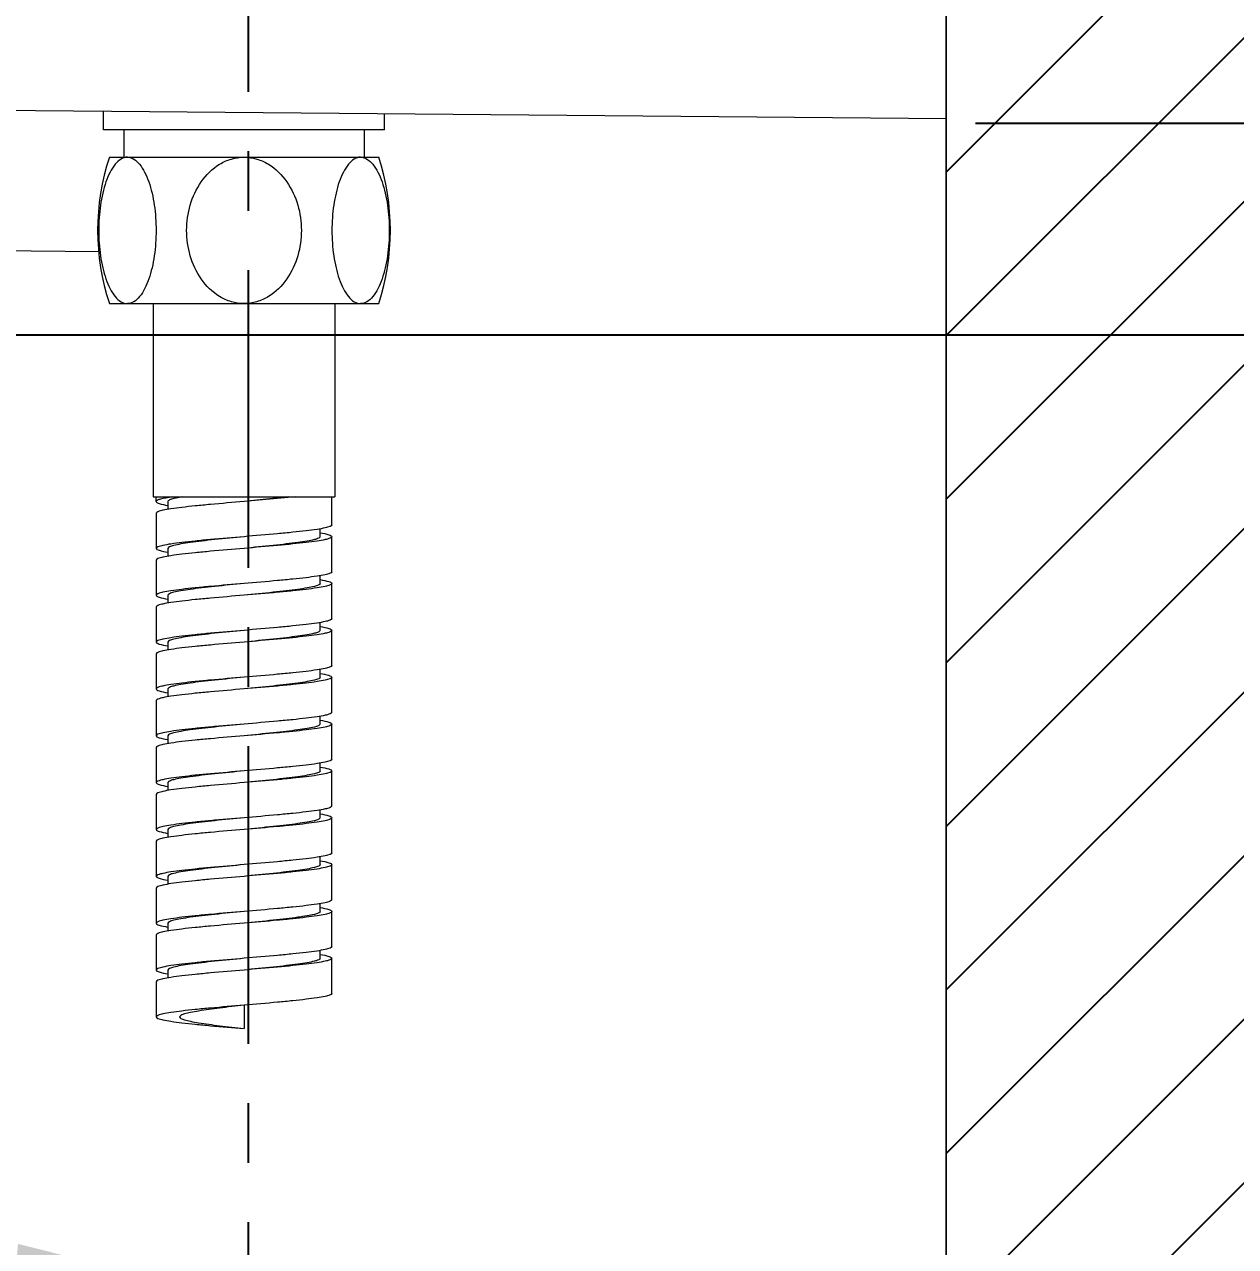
# Model space of a CAD drawing. Header units: millimetres. Extents: x 5438 to 6032, y -2661 to -1821.
# Drawn here: x 5905.64 to 5931.5, y -2401.24 to -2375.16 of the extents above; entities that cross this region are included whole.
import ezdxf

# ---------------------------------------------------------------- set-up
doc = ezdxf.new("R2010")
doc.units = ezdxf.units.MM
doc.header["$LTSCALE"] = 0.1
doc.linetypes.add('CENTERX2', pattern=[101.6, 63.5, -12.7, 12.7, -12.7])
doc.layers.get('0').update_dxf_attribs({"lineweight": 15})
doc.layers.add('CENTER', color=1, linetype='CENTERX2')
doc.layers.add('hatch', color=2, linetype='Continuous')
doc.layers.add('DIM', color=3, linetype='Continuous', lineweight=9)
doc.styles.get("Standard").update_dxf_attribs({"font": 'arial.ttf'})
doc.dimstyles.new('ISO-25', dxfattribs={"dimtxt": 2.5, "dimasz": 2.5, "dimexe": 1.25, "dimexo": 0.625, "dimtad": 1, "dimlfac": 5, "dimtxsty": 'Standard', "dimcen": 2.5, "dimadec": 0, "dimazin": 0, "dimtfac": 1, "dimtmove": 0, "dimatfit": 3, "dimfxl": 0, "dimarcsym": 0})

# ---------------------------------------------------------------- blocks, each defined once
blk = doc.blocks.new('*D118')
at = {"layer": 'Defpoints', "color": 0}
for p in [(5925.333, -2347.167), (5925.326, -2377.265), (5960.212, -2377.265)]:
    blk.add_point(p, dxfattribs=at)
at = {"layer": 'DIM', "color": 0, "lineweight": -2}
for p, q in [((5925.958, -2347.167), (5961.462, -2347.167)), ((5960.212, -2351.167), (5960.212, -2373.265)), ((5925.951, -2377.265), (5961.462, -2377.265))]:
    blk.add_line(p, q, dxfattribs=at)
at = {"layer": 'DIM', "color": 0}
for points in [[(5959.546, -2351.167), (5960.879, -2351.167), (5960.212, -2347.167)], [(5959.546, -2373.265), (5960.879, -2373.265), (5960.212, -2377.265)]]:
    blk.add_solid(points, dxfattribs=at)
at = {"layer": 'DIM', "color": 0, "insert": (5957.545, -2362.216), "char_height": 4, "attachment_point": 5, "rotation": 90}
blk.add_mtext('120', dxfattribs=at)
blk = doc.blocks.new('*D125')
at = {"layer": 'Defpoints', "color": 0}
for p in [(5910.423, -2065.446), (5905.096, -2374.632), (5888.224, -2384.178), (5890.484, -2395.102), (5910.423, -2463.433)]:
    blk.add_point(p, dxfattribs=at)
at = {"layer": 'DIM', "color": 0, "lineweight": -2}
blk.add_line((5887.68, -2384.485), (5882.523, -2387.403), dxfattribs=at)
blk.add_arc((5910.423, -2371.618), 30.807, 218.8094, 260.6906, dxfattribs=at)
at = {"layer": 'DIM', "color": 0}
for points in [[(5885.728, -2391.393), (5887.107, -2390.458), (5883.611, -2386.788)], [(5905.508, -2401.188), (5905.372, -2402.849), (5910.423, -2402.425)]]:
    blk.add_solid(points, dxfattribs=at)
at = {"layer": 'DIM', "color": 0, "insert": (5896.505, -2395.485), "char_height": 5, "attachment_point": 5, "rotation": 329.75}
blk.add_mtext('61%%D', dxfattribs=at)
blk = doc.blocks.new('*D127')
at = {"layer": 'Defpoints', "color": 0}
for p in [(5960.212, -2377.265), (5894.578, -2381.782), (5960.212, -2381.782)]:
    blk.add_point(p, dxfattribs=at)
at = {"layer": 'DIM', "color": 0, "lineweight": -2}
for p, q in [((5960.212, -2372.265), (5960.212, -2367.265)), ((5959.587, -2377.265), (5958.962, -2377.265)), ((5960.212, -2377.265), (5960.212, -2381.782)), ((5895.203, -2381.782), (5961.462, -2381.782)), ((5960.212, -2386.782), (5960.212, -2399.734))]:
    blk.add_line(p, q, dxfattribs=at)
at = {"layer": 'DIM', "color": 0}
for points in [[(5959.379, -2372.265), (5961.046, -2372.265), (5960.212, -2377.265)], [(5959.379, -2386.782), (5961.046, -2386.782), (5960.212, -2381.782)]]:
    blk.add_solid(points, dxfattribs=at)
at = {"layer": 'DIM', "color": 0, "insert": (5957.034, -2395.758), "char_height": 5, "attachment_point": 5, "rotation": 90}
blk.add_mtext('18', dxfattribs=at)

msp = doc.modelspace()

# ---------------------------------------------------------------- hatches: boundary and pattern name
at = {"layer": 'hatch'}
h = msp.add_hatch(dxfattribs=at)
h.set_pattern_fill('ANSI31', color=256, scale=0.777568)
h.set_pattern_definition([(45, (5137.1294, -2562.4971), (-1.7456907, 1.7456907), [])])
edge = h.paths.add_edge_path()
edge.add_spline(control_points=[(5925.3343, -2327.6311), (5925.3922, -2327.6451), (5925.4943, -2327.6615), (5925.6351, -2327.6615), (5925.7156, -2327.6514), (5925.7526, -2327.6448)], knot_values=[0, 0, 0, 0, 0.4237752, 0.7322165, 1, 1, 1, 1], degree=3, periodic=0)
edge.add_line((5925.3756, -2327.6369), (5925.7924, -2327.6369))
edge.add_arc((5925.5593, -2326.5693), 1.0927, 280.19055, 282.31636, ccw=False)
edge.add_spline(control_points=[(5925.7526, -2327.6448), (5925.7156, -2327.6514), (5925.6351, -2327.6615), (5925.4943, -2327.6615), (5925.3922, -2327.6451), (5925.3343, -2327.6311)], knot_values=[0, 0, 0, 0, 0.2677835, 0.5762248, 1, 1, 1, 1], degree=3, periodic=0)
edge.add_line((5925.3259, -2327.6762), (5925.3259, -2329.6212))
edge.add_line((5925.3259, -2329.6212), (5925.3756, -2329.6212))
edge.add_spline(control_points=[(5925.7526, -2329.6133), (5925.7156, -2329.6067), (5925.6351, -2329.5966), (5925.4943, -2329.5966), (5925.3922, -2329.613), (5925.3343, -2329.627)], knot_values=[0, 0, 0, 0, 0.2677887, 0.5762346, 1, 1, 1, 1], degree=3, periodic=0)
edge.add_line((5926.8908, -2329.4097), (5927.0759, -2329.4097))
edge.add_ellipse((5927.4926, -2328.629), major_axis=(0, -1), ratio=0.6666667, start_angle=218.68219, end_angle=321.31781, ccw=False)
edge.add_line((5926.5082, -2327.6369), (5925.3756, -2327.6369))
edge.add_spline(control_points=[(5925.3343, -2327.6311), (5925.3922, -2327.6451), (5925.4943, -2327.6615), (5925.6351, -2327.6615), (5925.7156, -2327.6514), (5925.7526, -2327.6448)], knot_values=[0, 0, 0, 0, 0.4237752, 0.7322165, 1, 1, 1, 1], degree=3, periodic=0)
edge.add_arc((5925.5593, -2326.5693), 1.0927, 280.19055, 282.31636)
edge.add_line((5925.7924, -2327.6369), (5933.5761, -2327.6369))
edge.add_line((5933.5761, -2327.6369), (5933.5761, -2329.6212))
edge.add_line((5933.5761, -2329.6212), (5925.3756, -2329.6212))
edge.add_spline(control_points=[(5925.7526, -2329.6133), (5925.7156, -2329.6067), (5925.6351, -2329.5966), (5925.4943, -2329.5966), (5925.3922, -2329.613), (5925.3343, -2329.627)], knot_values=[0, 0, 0, 0, 0.2677887, 0.5762346, 1, 1, 1, 1], degree=3, periodic=0)
edge.add_line((5925.3343, -2329.627), (5925.3259, -2329.6291))
edge.add_line((5925.3259, -2329.6291), (5925.3259, -2342.6294))
edge.add_line((5925.3259, -2342.6294), (5925.3343, -2342.6314))
edge.add_spline(control_points=[(5925.3343, -2342.6314), (5925.3922, -2342.6454), (5925.4943, -2342.6618), (5925.6351, -2342.6618), (5925.7156, -2342.6518), (5925.7526, -2342.6451)], knot_values=[0, 0, 0, 0, 0.4237752, 0.7322165, 1, 1, 1, 1], degree=3, periodic=0)
edge.add_line((5925.3756, -2342.6372), (5925.7924, -2342.6372))
edge.add_arc((5925.5593, -2341.5697), 1.0927, 280.19055, 282.31636, ccw=False)
edge.add_spline(control_points=[(5925.7526, -2342.6451), (5925.7156, -2342.6518), (5925.6351, -2342.6618), (5925.4943, -2342.6618), (5925.3922, -2342.6454), (5925.3343, -2342.6314)], knot_values=[0, 0, 0, 0, 0.2677835, 0.5762248, 1, 1, 1, 1], degree=3, periodic=0)
edge.add_line((5925.3259, -2342.6765), (5925.3259, -2344.6216))
edge.add_line((5925.3259, -2344.6216), (5925.3756, -2344.6216))
edge.add_spline(control_points=[(5925.7526, -2344.6136), (5925.7156, -2344.607), (5925.6351, -2344.5969), (5925.4943, -2344.5969), (5925.3922, -2344.6133), (5925.3343, -2344.6273)], knot_values=[0, 0, 0, 0, 0.2677887, 0.5762346, 1, 1, 1, 1], degree=3, periodic=0)
edge.add_line((5926.8908, -2344.41), (5927.0759, -2344.41))
edge.add_ellipse((5927.4926, -2343.6294), major_axis=(0, -1), ratio=0.6666667, start_angle=218.68219, end_angle=321.31781, ccw=False)
edge.add_line((5926.5082, -2342.6372), (5925.3756, -2342.6372))
edge.add_spline(control_points=[(5925.3343, -2342.6314), (5925.3922, -2342.6454), (5925.4943, -2342.6618), (5925.6351, -2342.6618), (5925.7156, -2342.6518), (5925.7526, -2342.6451)], knot_values=[0, 0, 0, 0, 0.4237752, 0.7322165, 1, 1, 1, 1], degree=3, periodic=0)
edge.add_arc((5925.5593, -2341.5697), 1.0927, 280.19055, 282.31636)
edge.add_line((5925.7924, -2342.6372), (5933.5761, -2342.6372))
edge.add_line((5933.5761, -2342.6372), (5933.5761, -2344.6216))
edge.add_line((5933.5761, -2344.6216), (5925.3756, -2344.6216))
edge.add_spline(control_points=[(5925.7526, -2344.6136), (5925.7156, -2344.607), (5925.6351, -2344.5969), (5925.4943, -2344.5969), (5925.3922, -2344.6133), (5925.3343, -2344.6273)], knot_values=[0, 0, 0, 0, 0.2677887, 0.5762346, 1, 1, 1, 1], degree=3, periodic=0)
edge.add_line((5925.3343, -2344.6273), (5925.3259, -2344.6294))
edge.add_line((5925.3259, -2344.6294), (5925.3259, -2580.4433))
edge.add_line((5925.3259, -2580.4433), (5937.8733, -2580.4433))
edge.add_line((5937.8733, -2580.4433), (5937.8733, -2004.0771))
edge.add_line((5937.8733, -2004.0771), (5925.3259, -2004.0771))
edge.add_line((5925.3259, -2004.0771), (5925.3259, -2327.629))
edge.add_line((5925.3259, -2327.629), (5925.3343, -2327.6311))

# ---------------------------------------------------------------- linework, layer by layer
msp.add_line((5925.3259, -2580.4433), (5925.3259, -2003.4667))
at = {"color": 7, "linetype": 'Continuous'}
for p, q in [((5925.3328, -2459.113), (5925.3328, -2347.1671)), ((5893.5828, -2376.89), (5925.3328, -2377.1671)), ((5907.3328, -2377.4061), (5907.3328, -2377.01)), ((5913.3328, -2377.4061), (5913.3328, -2377.0624)), ((5913.3328, -2377.4061), (5907.3328, -2377.4061)), ((5907.7703, -2377.4061), (5907.7703, -2377.9922)), ((5912.8953, -2377.4061), (5912.8953, -2377.9922)), ((5907.4578, -2377.9922), (5913.2078, -2377.9922)), ((5907.2318, -2380.0093), (5898.3182, -2379.9315)), ((5907.4578, -2381.1172), (5913.2078, -2381.1172)), ((5908.3953, -2381.1172), (5908.3953, -2385.2422)), ((5912.2703, -2381.1172), (5912.2703, -2385.2422)), ((5908.3953, -2385.2422), (5912.2703, -2385.2422)), ((5908.4578, -2385.3422), (5908.4578, -2385.2422)), ((5911.2879, -2385.2422), (5910.3328, -2385.3422)), ((5911.435, -2385.2422), (5910.3328, -2385.3422)), ((5912.2078, -2385.8422), (5912.2078, -2385.2422)), ((5908.7078, -2385.3422), (5908.7078, -2385.5102)), ((5908.4578, -2385.5922), (5908.4578, -2386.3422)), ((5911.9578, -2386.0922), (5911.9578, -2385.9251)), ((5908.7078, -2386.3422), (5908.7078, -2386.5093)), ((5912.2078, -2386.8422), (5912.2078, -2386.0922)), ((5908.4578, -2386.5922), (5908.4578, -2387.3422)), ((5911.9578, -2387.0922), (5911.9578, -2386.9242)), ((5912.2078, -2387.8422), (5912.2078, -2387.0922)), ((5908.7078, -2387.3422), (5908.7078, -2387.5102)), ((5908.4578, -2387.5922), (5908.4578, -2388.3422)), ((5911.9578, -2388.0922), (5911.9578, -2387.9247)), ((5912.2078, -2388.8422), (5912.2078, -2388.0922)), ((5908.7078, -2388.3422), (5908.7078, -2388.5099)), ((5908.4578, -2388.5922), (5908.4578, -2389.3422)), ((5911.9578, -2389.0922), (5911.9578, -2388.9245)), ((5912.2078, -2389.8422), (5912.2078, -2389.0922)), ((5908.7078, -2389.3422), (5908.7078, -2389.5097)), ((5908.4578, -2389.5922), (5908.4578, -2390.3422)), ((5911.9578, -2390.0922), (5911.9578, -2389.9242)), ((5912.2078, -2390.8422), (5912.2078, -2390.0922)), ((5908.7078, -2390.3422), (5908.7078, -2390.5102)), ((5908.4578, -2390.5922), (5908.4578, -2391.3422)), ((5911.9578, -2391.0922), (5911.9578, -2390.9251)), ((5912.2078, -2391.8422), (5912.2078, -2391.0922)), ((5908.7078, -2391.3422), (5908.7078, -2391.5093)), ((5908.4578, -2391.5922), (5908.4578, -2392.3422)), ((5911.9578, -2392.0922), (5911.9578, -2391.9242)), ((5908.7078, -2392.3422), (5908.7078, -2392.5102)), ((5912.2078, -2392.8422), (5912.2078, -2392.0922)), ((5908.4578, -2392.5922), (5908.4578, -2393.3422)), ((5911.9578, -2393.0922), (5911.9578, -2392.9247)), ((5912.2078, -2393.8422), (5912.2078, -2393.0922)), ((5908.7078, -2393.3422), (5908.7078, -2393.5099)), ((5908.4578, -2393.5922), (5908.4578, -2394.3422)), ((5911.9578, -2394.0922), (5911.9578, -2393.9245)), ((5912.2078, -2394.8422), (5912.2078, -2394.0922)), ((5908.7078, -2394.3422), (5908.7078, -2394.5097)), ((5908.4578, -2394.5922), (5908.4578, -2395.3422)), ((5911.9578, -2395.0922), (5911.9578, -2394.9242)), ((5912.2078, -2395.8422), (5912.2078, -2395.0922)), ((5908.7078, -2395.3422), (5908.7078, -2395.5102)), ((5908.4578, -2395.5922), (5908.4578, -2396.3422)), ((5910.3328, -2396.0922), (5910.3328, -2396.5922))]:
    msp.add_line(p, q, dxfattribs=at)
for centre, start, end in [((5912.2156, -2379.5547), 161.81945, 198.18055), ((5908.45, -2379.5547), 341.81945, 18.18055)]:
    msp.add_arc(centre, 5.0078, start, end, dxfattribs=at)
for points, knots in [([(5907.843, -2377.9922), (5907.796, -2377.9922), (5907.6929, -2378.0262), (5907.5696, -2378.1466), (5907.4651, -2378.316), (5907.3794, -2378.5244), (5907.3127, -2378.7606), (5907.2486, -2379.1053), (5907.2184, -2379.5547), (5907.2486, -2380.0041), (5907.3127, -2380.3489), (5907.3794, -2380.585), (5907.4651, -2380.7934), (5907.5696, -2380.9628), (5907.6929, -2381.0832), (5907.796, -2381.1172), (5907.843, -2381.1172)], [0, 0, 0, 0, 0.0394606, 0.0862993, 0.1422189, 0.2057745, 0.2749658, 0.3480245, 0.4999999, 0.6519754, 0.7250342, 0.7942255, 0.8577811, 0.9137007, 0.9605394, 1, 1, 1, 1]), ([(5907.843, -2377.9922), (5907.8899, -2377.9922), (5907.993, -2378.0262), (5908.1163, -2378.1466), (5908.2208, -2378.316), (5908.3065, -2378.5244), (5908.3732, -2378.7605), (5908.4373, -2379.1052), (5908.4675, -2379.5546), (5908.4373, -2380.004), (5908.3733, -2380.3488), (5908.3066, -2380.585), (5908.2209, -2380.7934), (5908.1163, -2380.9628), (5907.9931, -2381.0832), (5907.8899, -2381.1172), (5907.843, -2381.1172)], [0, 0, 0, 0, 0.039463, 0.0863005, 0.1422132, 0.2057589, 0.2749395, 0.3479918, 0.4999686, 0.6519502, 0.7250123, 0.7942086, 0.8577699, 0.913694, 0.9605368, 1, 1, 1, 1]), ([(5910.3328, -2381.1172), (5910.2416, -2381.1172), (5910.0582, -2381.0901), (5909.723, -2380.9388), (5909.3904, -2380.6071), (5909.1591, -2380.1033), (5909.0825, -2379.5547), (5909.1591, -2379.0062), (5909.3904, -2378.5023), (5909.723, -2378.1706), (5910.0582, -2378.0193), (5910.2416, -2377.9922), (5910.3328, -2377.9922)], [0, 0, 0, 0, 0.0625909, 0.1252092, 0.2498688, 0.3748756, 0.500001, 0.625125, 0.7501321, 0.8747924, 0.9374083, 1, 1, 1, 1]), ([(5910.3328, -2377.9922), (5910.424, -2377.9922), (5910.6074, -2378.0193), (5910.9426, -2378.1706), (5911.2752, -2378.5023), (5911.5064, -2379.0062), (5911.5831, -2379.5547), (5911.5064, -2380.1033), (5911.2752, -2380.6071), (5910.9426, -2380.9388), (5910.6074, -2381.0901), (5910.424, -2381.1172), (5910.3328, -2381.1172)], [0, 0, 0, 0, 0.0625911, 0.1252104, 0.2498728, 0.3748789, 0.5000025, 0.6251256, 0.7501327, 0.8747927, 0.9374086, 1, 1, 1, 1]), ([(5912.8227, -2377.9922), (5912.7758, -2377.9922), (5912.6727, -2378.0261), (5912.5494, -2378.1465), (5912.4448, -2378.3159), (5912.3591, -2378.5242), (5912.2924, -2378.7604), (5912.2283, -2379.1051), (5912.198, -2379.5546), (5912.2282, -2380.004), (5912.2923, -2380.3488), (5912.359, -2380.585), (5912.4447, -2380.7934), (5912.5493, -2380.9628), (5912.6725, -2381.0832), (5912.7756, -2381.1172), (5912.8226, -2381.1172)], [0, 0, 0, 0, 0.0394588, 0.0862898, 0.1422032, 0.2057548, 0.2749442, 0.3480027, 0.4999805, 0.6519606, 0.7250223, 0.7942167, 0.8577753, 0.9136976, 0.9605383, 1, 1, 1, 1]), ([(5912.8227, -2377.9922), (5912.8697, -2377.9923), (5912.9728, -2378.0263), (5913.096, -2378.1468), (5913.2006, -2378.3162), (5913.2863, -2378.5246), (5913.3529, -2378.7608), (5913.417, -2379.1055), (5913.4472, -2379.5549), (5913.4169, -2380.0042), (5913.3529, -2380.3489), (5913.2862, -2380.5851), (5913.2005, -2380.7934), (5913.0959, -2380.9628), (5912.9727, -2381.0832), (5912.8696, -2381.1172), (5912.8226, -2381.1172)], [0, 0, 0, 0, 0.0394659, 0.0863116, 0.1422383, 0.2057985, 0.2749912, 0.3480484, 0.5000201, 0.6519887, 0.7250432, 0.7942319, 0.8577863, 0.913704, 0.9605407, 1, 1, 1, 1]), ([(5908.8158, -2385.2422), (5908.7645, -2385.2496), (5908.676, -2385.2631), (5908.561, -2385.2884), (5908.495, -2385.307), (5908.4578, -2385.3309), (5908.4578, -2385.3422)], [0, 0, 0, 0, 0.4118069, 0.7167605, 0.9100288, 1, 1, 1, 1]), ([(5909.018, -2385.2422), (5908.9735, -2385.2497), (5908.8964, -2385.2632), (5908.7974, -2385.2884), (5908.7382, -2385.3075), (5908.7078, -2385.3315), (5908.7078, -2385.3422)], [0, 0, 0, 0, 0.4072247, 0.7098345, 0.9037967, 1, 1, 1, 1]), ([(5908.4578, -2385.3422), (5908.4578, -2385.3509), (5908.4812, -2385.3707), (5908.5615, -2385.3979), (5908.6422, -2385.4141), (5908.7041, -2385.4247)], [0, 0, 0, 0, 0.0977011, 0.2907448, 1, 1, 1, 1]), ([(5910.3328, -2385.3422), (5910.0936, -2385.3625), (5909.746, -2385.3919), (5909.3045, -2385.4339), (5909.0229, -2385.4645), (5908.795, -2385.4936), (5908.617, -2385.5247), (5908.5203, -2385.5482), (5908.4578, -2385.5763), (5908.4578, -2385.5922)], [0, 0, 0, 0, 0.3786883, 0.549915, 0.7002045, 0.8239003, 0.9164697, 0.974925, 1, 1, 1, 1]), ([(5912.2078, -2385.8422), (5912.2078, -2385.8581), (5912.1453, -2385.8862), (5912.0485, -2385.9097), (5911.8706, -2385.9408), (5911.6427, -2385.9699), (5911.3611, -2386.0005), (5910.9196, -2386.0425), (5910.572, -2386.0719), (5910.3328, -2386.0922)], [0, 0, 0, 0, 0.0250758, 0.083532, 0.176102, 0.299798, 0.4500871, 0.621313, 1, 1, 1, 1]), ([(5911.9626, -2386.0099), (5912.0242, -2386.0205), (5912.1046, -2386.0367), (5912.1845, -2386.0638), (5912.2078, -2386.0836), (5912.2078, -2386.0922)], [0, 0, 0, 0, 0.7091593, 0.902197, 1, 1, 1, 1]), ([(5910.3328, -2386.0922), (5910.0936, -2386.1125), (5909.746, -2386.1419), (5909.3045, -2386.1839), (5909.0229, -2386.2145), (5908.795, -2386.2436), (5908.617, -2386.2747), (5908.5203, -2386.2982), (5908.4578, -2386.3263), (5908.4578, -2386.3422)], [0, 0, 0, 0, 0.3786883, 0.549915, 0.7002045, 0.8239003, 0.9164697, 0.974925, 1, 1, 1, 1]), ([(5908.4578, -2386.3422), (5908.4578, -2386.3508), (5908.481, -2386.3706), (5908.561, -2386.3978), (5908.6414, -2386.414), (5908.7029, -2386.4245)], [0, 0, 0, 0, 0.097803, 0.2908407, 1, 1, 1, 1]), ([(5910.3328, -2386.3422), (5910.0936, -2386.3625), (5909.746, -2386.3919), (5909.3045, -2386.4339), (5909.0229, -2386.4645), (5908.795, -2386.4936), (5908.617, -2386.5247), (5908.5203, -2386.5482), (5908.4578, -2386.5763), (5908.4578, -2386.5922)], [0, 0, 0, 0, 0.378687, 0.5499129, 0.700202, 0.823898, 0.916468, 0.9749242, 1, 1, 1, 1]), ([(5910.3328, -2386.0922), (5910.1254, -2386.1125), (5909.8242, -2386.142), (5909.4415, -2386.1839), (5909.1976, -2386.2146), (5908.9994, -2386.2435), (5908.8463, -2386.275), (5908.7594, -2386.2981), (5908.7078, -2386.3275), (5908.7078, -2386.3422)], [0, 0, 0, 0, 0.3775145, 0.5482578, 0.6981912, 0.8217101, 0.914358, 0.9733167, 1, 1, 1, 1]), ([(5911.9578, -2386.0922), (5911.9578, -2386.1069), (5911.9061, -2386.1363), (5911.8193, -2386.1594), (5911.6661, -2386.1909), (5911.468, -2386.2199), (5911.2241, -2386.2505), (5910.8414, -2386.2925), (5910.5401, -2386.3219), (5910.3328, -2386.3422)], [0, 0, 0, 0, 0.0266833, 0.0856421, 0.1782899, 0.3018086, 0.4517418, 0.6224851, 1, 1, 1, 1]), ([(5912.2078, -2386.0922), (5912.2078, -2386.1081), (5912.1453, -2386.1362), (5912.0485, -2386.1597), (5911.8706, -2386.1908), (5911.6427, -2386.2199), (5911.3611, -2386.2505), (5910.9196, -2386.2925), (5910.572, -2386.3219), (5910.3328, -2386.3422)], [0, 0, 0, 0, 0.025075, 0.0835303, 0.1760997, 0.2997955, 0.450085, 0.6213117, 1, 1, 1, 1]), ([(5912.2078, -2386.8422), (5912.2078, -2386.8581), (5912.1453, -2386.8862), (5912.0485, -2386.9097), (5911.8706, -2386.9408), (5911.6427, -2386.9699), (5911.3611, -2387.0005), (5910.9196, -2387.0425), (5910.572, -2387.0719), (5910.3328, -2387.0922)], [0, 0, 0, 0, 0.025075, 0.0835303, 0.1760997, 0.2997955, 0.450085, 0.6213117, 1, 1, 1, 1]), ([(5910.3328, -2387.0922), (5910.0936, -2387.1125), (5909.746, -2387.1419), (5909.3045, -2387.1839), (5909.0229, -2387.2145), (5908.795, -2387.2436), (5908.617, -2387.2747), (5908.5203, -2387.2982), (5908.4578, -2387.3263), (5908.4578, -2387.3422)], [0, 0, 0, 0, 0.378687, 0.5499129, 0.700202, 0.823898, 0.916468, 0.9749242, 1, 1, 1, 1]), ([(5910.3328, -2387.0922), (5910.1254, -2387.1125), (5909.8242, -2387.142), (5909.4415, -2387.1839), (5909.1976, -2387.2146), (5908.9994, -2387.2435), (5908.8463, -2387.275), (5908.7594, -2387.2981), (5908.7078, -2387.3275), (5908.7078, -2387.3422)], [0, 0, 0, 0, 0.3775148, 0.5482582, 0.6981915, 0.8217103, 0.9143581, 0.9733168, 1, 1, 1, 1]), ([(5911.9578, -2387.0922), (5911.9578, -2387.1069), (5911.9061, -2387.1363), (5911.8193, -2387.1594), (5911.6661, -2387.1909), (5911.468, -2387.2199), (5911.2241, -2387.2505), (5910.8414, -2387.2925), (5910.5401, -2387.3219), (5910.3328, -2387.3422)], [0, 0, 0, 0, 0.0266833, 0.085642, 0.1782898, 0.3018085, 0.4517417, 0.622485, 1, 1, 1, 1]), ([(5912.2078, -2387.0922), (5912.2078, -2387.1081), (5912.1453, -2387.1362), (5912.0485, -2387.1597), (5911.8706, -2387.1908), (5911.6427, -2387.2199), (5911.3611, -2387.2505), (5910.9196, -2387.2925), (5910.572, -2387.3219), (5910.3328, -2387.3422)], [0, 0, 0, 0, 0.0250755, 0.0835316, 0.1761018, 0.2997982, 0.4500875, 0.6213135, 1, 1, 1, 1]), ([(5911.9615, -2387.0097), (5912.0233, -2387.0203), (5912.1041, -2387.0365), (5912.1844, -2387.0637), (5912.2078, -2387.0836), (5912.2078, -2387.0922)], [0, 0, 0, 0, 0.7092534, 0.9022874, 1, 1, 1, 1]), ([(5908.4578, -2387.3422), (5908.4578, -2387.3508), (5908.4809, -2387.3705), (5908.5603, -2387.3976), (5908.6402, -2387.4137), (5908.7014, -2387.4243)], [0, 0, 0, 0, 0.0979688, 0.2909938, 1, 1, 1, 1]), ([(5910.3328, -2387.3422), (5910.0936, -2387.3625), (5909.746, -2387.3919), (5909.3045, -2387.4339), (5909.0229, -2387.4645), (5908.795, -2387.4936), (5908.617, -2387.5247), (5908.5203, -2387.5482), (5908.4578, -2387.5763), (5908.4578, -2387.5922)], [0, 0, 0, 0, 0.3786873, 0.5499138, 0.7002036, 0.8239, 0.9164698, 0.9749251, 1, 1, 1, 1]), ([(5912.2078, -2387.8422), (5912.2078, -2387.8581), (5912.1453, -2387.8862), (5912.0485, -2387.9097), (5911.8706, -2387.9408), (5911.6427, -2387.9699), (5911.3611, -2388.0005), (5910.9196, -2388.0425), (5910.572, -2388.0719), (5910.3328, -2388.0922)], [0, 0, 0, 0, 0.0250755, 0.0835316, 0.1761018, 0.2997982, 0.4500875, 0.6213135, 1, 1, 1, 1]), ([(5910.3328, -2388.0922), (5910.0936, -2388.1125), (5909.746, -2388.1419), (5909.3045, -2388.1839), (5909.0229, -2388.2145), (5908.795, -2388.2436), (5908.617, -2388.2747), (5908.5203, -2388.2982), (5908.4578, -2388.3263), (5908.4578, -2388.3422)], [0, 0, 0, 0, 0.3786873, 0.5499138, 0.7002036, 0.8239, 0.9164698, 0.9749251, 1, 1, 1, 1]), ([(5910.3328, -2388.0922), (5910.1254, -2388.1125), (5909.8242, -2388.142), (5909.4415, -2388.1839), (5909.1976, -2388.2146), (5908.9994, -2388.2435), (5908.8463, -2388.275), (5908.7594, -2388.2981), (5908.7078, -2388.3275), (5908.7078, -2388.3422)], [0, 0, 0, 0, 0.3775138, 0.5482587, 0.6981914, 0.8217104, 0.9143581, 0.9733168, 1, 1, 1, 1]), ([(5911.9578, -2388.0922), (5911.9578, -2388.1069), (5911.9061, -2388.1363), (5911.8193, -2388.1594), (5911.6661, -2388.1909), (5911.468, -2388.2199), (5911.2241, -2388.2505), (5910.8414, -2388.2925), (5910.5401, -2388.3219), (5910.3328, -2388.3422)], [0, 0, 0, 0, 0.0266832, 0.0856419, 0.1782896, 0.3018086, 0.4517413, 0.6224862, 1, 1, 1, 1]), ([(5912.2078, -2388.0922), (5912.2078, -2388.1081), (5912.1453, -2388.1362), (5912.0485, -2388.1597), (5911.8706, -2388.1908), (5911.6427, -2388.2199), (5911.3611, -2388.2505), (5910.9196, -2388.2925), (5910.572, -2388.3219), (5910.3328, -2388.3422)], [0, 0, 0, 0, 0.0250755, 0.0835312, 0.1761008, 0.2997968, 0.4500851, 0.621314, 1, 1, 1, 1]), ([(5911.9644, -2388.0102), (5912.0255, -2388.0208), (5912.1053, -2388.0369), (5912.1847, -2388.0639), (5912.2078, -2388.0836), (5912.2078, -2388.0922)], [0, 0, 0, 0, 0.7089946, 0.9020185, 1, 1, 1, 1]), ([(5910.3328, -2388.3422), (5910.0936, -2388.3625), (5909.746, -2388.3919), (5909.3045, -2388.4339), (5909.0229, -2388.4645), (5908.795, -2388.4936), (5908.617, -2388.5247), (5908.5203, -2388.5482), (5908.4578, -2388.5763), (5908.4578, -2388.5922)], [0, 0, 0, 0, 0.378686, 0.5499149, 0.7002032, 0.8238992, 0.9164688, 0.9749245, 1, 1, 1, 1]), ([(5908.4578, -2388.3422), (5908.4578, -2388.3509), (5908.4815, -2388.3709), (5908.5625, -2388.3981), (5908.644, -2388.4145), (5908.7064, -2388.4251)], [0, 0, 0, 0, 0.0974798, 0.2905194, 1, 1, 1, 1]), ([(5912.2078, -2388.8422), (5912.2078, -2388.8581), (5912.1453, -2388.8862), (5912.0485, -2388.9097), (5911.8706, -2388.9408), (5911.6427, -2388.9699), (5911.3611, -2389.0005), (5910.9196, -2389.0425), (5910.572, -2389.0719), (5910.3328, -2389.0922)], [0, 0, 0, 0, 0.0250755, 0.0835312, 0.1761008, 0.2997968, 0.4500851, 0.621314, 1, 1, 1, 1]), ([(5910.3328, -2389.0922), (5910.0936, -2389.1125), (5909.746, -2389.1419), (5909.3045, -2389.1839), (5909.0229, -2389.2145), (5908.795, -2389.2436), (5908.617, -2389.2747), (5908.5203, -2389.2982), (5908.4578, -2389.3263), (5908.4578, -2389.3422)], [0, 0, 0, 0, 0.378686, 0.5499149, 0.7002032, 0.8238992, 0.9164688, 0.9749245, 1, 1, 1, 1]), ([(5910.3328, -2389.0922), (5910.1254, -2389.1125), (5909.8242, -2389.142), (5909.4415, -2389.1839), (5909.1976, -2389.2146), (5908.9994, -2389.2435), (5908.8463, -2389.275), (5908.7594, -2389.2981), (5908.7078, -2389.3275), (5908.7078, -2389.3422)], [0, 0, 0, 0, 0.377515, 0.5482583, 0.6981915, 0.8217102, 0.914358, 0.9733167, 1, 1, 1, 1]), ([(5911.9578, -2389.0922), (5911.9578, -2389.1069), (5911.9061, -2389.1363), (5911.8193, -2389.1594), (5911.6661, -2389.1909), (5911.468, -2389.2199), (5911.2241, -2389.2505), (5910.8414, -2389.2925), (5910.5401, -2389.3219), (5910.3328, -2389.3422)], [0, 0, 0, 0, 0.0266832, 0.0856419, 0.1782897, 0.3018085, 0.4517418, 0.6224852, 1, 1, 1, 1]), ([(5912.2078, -2389.0922), (5912.2078, -2389.1081), (5912.1453, -2389.1362), (5912.0485, -2389.1597), (5911.8706, -2389.1908), (5911.6427, -2389.2199), (5911.3611, -2389.2505), (5910.9196, -2389.2925), (5910.572, -2389.3219), (5910.3328, -2389.3422)], [0, 0, 0, 0, 0.0250749, 0.0835302, 0.1761, 0.2997964, 0.4500862, 0.6213127, 1, 1, 1, 1]), ([(5911.9591, -2389.0093), (5912.0215, -2389.02), (5912.1031, -2389.0363), (5912.1841, -2389.0636), (5912.2078, -2389.0835), (5912.2078, -2389.0922)], [0, 0, 0, 0, 0.7094806, 0.9025202, 1, 1, 1, 1]), ([(5910.3328, -2389.3422), (5910.0936, -2389.3625), (5909.746, -2389.3919), (5909.3045, -2389.4339), (5909.0229, -2389.4645), (5908.795, -2389.4936), (5908.617, -2389.5247), (5908.5203, -2389.5482), (5908.4578, -2389.5763), (5908.4578, -2389.5922)], [0, 0, 0, 0, 0.3786865, 0.5499125, 0.7002018, 0.8238982, 0.9164684, 0.9749245, 1, 1, 1, 1]), ([(5908.4578, -2389.3422), (5908.4578, -2389.3508), (5908.4808, -2389.3705), (5908.5602, -2389.3976), (5908.64, -2389.4137), (5908.7012, -2389.4242)], [0, 0, 0, 0, 0.0979815, 0.2910054, 1, 1, 1, 1]), ([(5912.2078, -2389.8422), (5912.2078, -2389.8581), (5912.1453, -2389.8862), (5912.0485, -2389.9097), (5911.8706, -2389.9408), (5911.6427, -2389.9699), (5911.3611, -2390.0005), (5910.9196, -2390.0425), (5910.572, -2390.0719), (5910.3328, -2390.0922)], [0, 0, 0, 0, 0.0250749, 0.0835302, 0.1761, 0.2997964, 0.4500862, 0.6213127, 1, 1, 1, 1]), ([(5910.3328, -2390.0922), (5910.0936, -2390.1125), (5909.746, -2390.1419), (5909.3045, -2390.1839), (5909.0229, -2390.2145), (5908.795, -2390.2436), (5908.617, -2390.2747), (5908.5203, -2390.2982), (5908.4578, -2390.3263), (5908.4578, -2390.3422)], [0, 0, 0, 0, 0.3786865, 0.5499125, 0.7002018, 0.8238982, 0.9164684, 0.9749245, 1, 1, 1, 1]), ([(5910.3328, -2390.0922), (5910.1254, -2390.1125), (5909.8242, -2390.142), (5909.4415, -2390.1839), (5909.1976, -2390.2146), (5908.9994, -2390.2435), (5908.8463, -2390.275), (5908.7594, -2390.2981), (5908.7078, -2390.3275), (5908.7078, -2390.3422)], [0, 0, 0, 0, 0.3775149, 0.5482582, 0.6981914, 0.8217101, 0.9143579, 0.9733167, 1, 1, 1, 1]), ([(5911.9578, -2390.0922), (5911.9578, -2390.1069), (5911.9061, -2390.1363), (5911.8193, -2390.1594), (5911.6661, -2390.1909), (5911.468, -2390.2199), (5911.2241, -2390.2505), (5910.8414, -2390.2925), (5910.5401, -2390.3219), (5910.3328, -2390.3422)], [0, 0, 0, 0, 0.0266833, 0.085642, 0.1782899, 0.3018088, 0.4517422, 0.6224855, 1, 1, 1, 1]), ([(5912.2078, -2390.0922), (5912.2078, -2390.1081), (5912.1453, -2390.1362), (5912.0485, -2390.1597), (5911.8706, -2390.1908), (5911.6427, -2390.2199), (5911.3611, -2390.2505), (5910.9196, -2390.2925), (5910.572, -2390.3219), (5910.3328, -2390.3422)], [0, 0, 0, 0, 0.0250758, 0.083532, 0.176102, 0.299798, 0.4500871, 0.621313, 1, 1, 1, 1]), ([(5911.9642, -2390.0102), (5912.0254, -2390.0207), (5912.1052, -2390.0368), (5912.1847, -2390.0639), (5912.2078, -2390.0836), (5912.2078, -2390.0922)], [0, 0, 0, 0, 0.7090062, 0.9020312, 1, 1, 1, 1]), ([(5910.3328, -2390.3422), (5910.0936, -2390.3625), (5909.746, -2390.3919), (5909.3045, -2390.4339), (5909.0229, -2390.4645), (5908.795, -2390.4936), (5908.617, -2390.5247), (5908.5203, -2390.5482), (5908.4578, -2390.5763), (5908.4578, -2390.5922)], [0, 0, 0, 0, 0.3786883, 0.549915, 0.7002045, 0.8239003, 0.9164697, 0.974925, 1, 1, 1, 1]), ([(5908.4578, -2390.3422), (5908.4578, -2390.3509), (5908.4812, -2390.3707), (5908.5615, -2390.3979), (5908.6422, -2390.4141), (5908.7041, -2390.4247)], [0, 0, 0, 0, 0.0977126, 0.2907466, 1, 1, 1, 1]), ([(5912.2078, -2390.8422), (5912.2078, -2390.8581), (5912.1453, -2390.8862), (5912.0485, -2390.9097), (5911.8706, -2390.9408), (5911.6427, -2390.9699), (5911.3611, -2391.0005), (5910.9196, -2391.0425), (5910.572, -2391.0719), (5910.3328, -2391.0922)], [0, 0, 0, 0, 0.0250758, 0.083532, 0.176102, 0.299798, 0.4500871, 0.621313, 1, 1, 1, 1]), ([(5911.9626, -2391.0099), (5912.0242, -2391.0205), (5912.1046, -2391.0367), (5912.1845, -2391.0638), (5912.2078, -2391.0836), (5912.2078, -2391.0922)], [0, 0, 0, 0, 0.7091593, 0.902197, 1, 1, 1, 1]), ([(5910.3328, -2391.0922), (5910.0936, -2391.1125), (5909.746, -2391.1419), (5909.3045, -2391.1839), (5909.0229, -2391.2145), (5908.795, -2391.2436), (5908.617, -2391.2747), (5908.5203, -2391.2982), (5908.4578, -2391.3263), (5908.4578, -2391.3422)], [0, 0, 0, 0, 0.3786883, 0.549915, 0.7002045, 0.8239003, 0.9164697, 0.974925, 1, 1, 1, 1]), ([(5910.3328, -2391.0922), (5910.1254, -2391.1125), (5909.8242, -2391.142), (5909.4415, -2391.1839), (5909.1976, -2391.2146), (5908.9994, -2391.2435), (5908.8463, -2391.275), (5908.7594, -2391.2981), (5908.7078, -2391.3275), (5908.7078, -2391.3422)], [0, 0, 0, 0, 0.3775147, 0.548258, 0.6981912, 0.8217099, 0.9143577, 0.9733166, 1, 1, 1, 1]), ([(5911.9578, -2391.0922), (5911.9578, -2391.1069), (5911.9061, -2391.1363), (5911.8193, -2391.1594), (5911.6661, -2391.1909), (5911.468, -2391.2199), (5911.2241, -2391.2505), (5910.8414, -2391.2925), (5910.5401, -2391.3219), (5910.3328, -2391.3422)], [0, 0, 0, 0, 0.0266833, 0.0856422, 0.1782903, 0.3018092, 0.4517426, 0.6224859, 1, 1, 1, 1]), ([(5912.2078, -2391.0922), (5912.2078, -2391.1081), (5912.1453, -2391.1362), (5912.0485, -2391.1597), (5911.8706, -2391.1908), (5911.6427, -2391.2199), (5911.3611, -2391.2505), (5910.9196, -2391.2925), (5910.572, -2391.3219), (5910.3328, -2391.3422)], [0, 0, 0, 0, 0.025075, 0.0835303, 0.1760997, 0.2997955, 0.450085, 0.6213117, 1, 1, 1, 1]), ([(5910.3328, -2391.3422), (5910.0936, -2391.3625), (5909.746, -2391.3919), (5909.3045, -2391.4339), (5909.0229, -2391.4645), (5908.795, -2391.4936), (5908.617, -2391.5247), (5908.5203, -2391.5482), (5908.4578, -2391.5763), (5908.4578, -2391.5922)], [0, 0, 0, 0, 0.378687, 0.5499129, 0.700202, 0.823898, 0.916468, 0.9749242, 1, 1, 1, 1]), ([(5908.4578, -2391.3422), (5908.4578, -2391.3508), (5908.481, -2391.3706), (5908.561, -2391.3978), (5908.6414, -2391.414), (5908.7029, -2391.4245)], [0, 0, 0, 0, 0.097803, 0.2908407, 1, 1, 1, 1]), ([(5912.2078, -2391.8422), (5912.2078, -2391.8581), (5912.1453, -2391.8862), (5912.0485, -2391.9097), (5911.8706, -2391.9408), (5911.6427, -2391.9699), (5911.3611, -2392.0005), (5910.9196, -2392.0425), (5910.572, -2392.0719), (5910.3328, -2392.0922)], [0, 0, 0, 0, 0.025075, 0.0835303, 0.1760997, 0.2997955, 0.450085, 0.6213117, 1, 1, 1, 1]), ([(5911.9615, -2392.0097), (5912.0233, -2392.0203), (5912.1041, -2392.0365), (5912.1844, -2392.0638), (5912.2078, -2392.0836), (5912.2078, -2392.0922)], [0, 0, 0, 0, 0.7092552, 0.9022989, 1, 1, 1, 1]), ([(5910.3328, -2392.0922), (5910.0936, -2392.1125), (5909.746, -2392.1419), (5909.3045, -2392.1839), (5909.0229, -2392.2145), (5908.795, -2392.2436), (5908.617, -2392.2747), (5908.5203, -2392.2982), (5908.4578, -2392.3263), (5908.4578, -2392.3422)], [0, 0, 0, 0, 0.378687, 0.5499129, 0.700202, 0.823898, 0.916468, 0.9749242, 1, 1, 1, 1]), ([(5910.3328, -2392.3422), (5910.0936, -2392.3625), (5909.746, -2392.3919), (5909.3045, -2392.4339), (5909.0229, -2392.4645), (5908.795, -2392.4936), (5908.617, -2392.5247), (5908.5203, -2392.5482), (5908.4578, -2392.5763), (5908.4578, -2392.5922)], [0, 0, 0, 0, 0.3786873, 0.5499138, 0.7002036, 0.8239, 0.9164698, 0.9749251, 1, 1, 1, 1]), ([(5908.4578, -2392.3422), (5908.4578, -2392.3508), (5908.4809, -2392.3705), (5908.5603, -2392.3976), (5908.6402, -2392.4137), (5908.7014, -2392.4243)], [0, 0, 0, 0, 0.0979688, 0.2909938, 1, 1, 1, 1]), ([(5910.3328, -2392.0922), (5910.1254, -2392.1125), (5909.8242, -2392.142), (5909.4415, -2392.1839), (5909.1976, -2392.2146), (5908.9994, -2392.2435), (5908.8463, -2392.275), (5908.7594, -2392.2981), (5908.7078, -2392.3275), (5908.7078, -2392.3422)], [0, 0, 0, 0, 0.3775145, 0.5482577, 0.6981909, 0.8217096, 0.9143576, 0.9733165, 1, 1, 1, 1]), ([(5912.2078, -2392.0922), (5912.2078, -2392.1081), (5912.1453, -2392.1362), (5912.0485, -2392.1597), (5911.8706, -2392.1908), (5911.6427, -2392.2199), (5911.3611, -2392.2505), (5910.9196, -2392.2925), (5910.572, -2392.3219), (5910.3328, -2392.3422)], [0, 0, 0, 0, 0.0250757, 0.0835317, 0.176102, 0.2997983, 0.4500876, 0.6213136, 1, 1, 1, 1]), ([(5911.9578, -2392.0922), (5911.9578, -2392.1069), (5911.9061, -2392.1363), (5911.8193, -2392.1594), (5911.6661, -2392.1909), (5911.468, -2392.2199), (5911.2241, -2392.2505), (5910.8414, -2392.2925), (5910.5401, -2392.3219), (5910.3328, -2392.3422)], [0, 0, 0, 0, 0.0266836, 0.0856426, 0.1782908, 0.3018097, 0.451743, 0.6224862, 1, 1, 1, 1]), ([(5912.2078, -2392.8422), (5912.2078, -2392.8581), (5912.1453, -2392.8862), (5912.0485, -2392.9097), (5911.8706, -2392.9408), (5911.6427, -2392.9699), (5911.3611, -2393.0005), (5910.9196, -2393.0425), (5910.572, -2393.0719), (5910.3328, -2393.0922)], [0, 0, 0, 0, 0.0250757, 0.0835317, 0.176102, 0.2997983, 0.4500876, 0.6213136, 1, 1, 1, 1]), ([(5910.3328, -2393.0922), (5910.0936, -2393.1125), (5909.746, -2393.1419), (5909.3045, -2393.1839), (5909.0229, -2393.2145), (5908.795, -2393.2436), (5908.617, -2393.2747), (5908.5203, -2393.2982), (5908.4578, -2393.3263), (5908.4578, -2393.3422)], [0, 0, 0, 0, 0.3786873, 0.5499138, 0.7002036, 0.8239, 0.9164698, 0.9749251, 1, 1, 1, 1]), ([(5910.3328, -2393.0922), (5910.1254, -2393.1125), (5909.8242, -2393.142), (5909.4415, -2393.1839), (5909.1976, -2393.2146), (5908.9994, -2393.2435), (5908.8463, -2393.275), (5908.7594, -2393.2981), (5908.7078, -2393.3275), (5908.7078, -2393.3422)], [0, 0, 0, 0, 0.3775143, 0.5482574, 0.6981906, 0.8217094, 0.9143574, 0.9733164, 1, 1, 1, 1]), ([(5911.9578, -2393.0922), (5911.9578, -2393.1069), (5911.9061, -2393.1363), (5911.8193, -2393.1594), (5911.6661, -2393.1909), (5911.468, -2393.2199), (5911.2241, -2393.2505), (5910.8414, -2393.2925), (5910.5401, -2393.3219), (5910.3328, -2393.3422)], [0, 0, 0, 0, 0.0266836, 0.0856428, 0.178291, 0.3018099, 0.4517432, 0.6224863, 1, 1, 1, 1]), ([(5912.2078, -2393.0922), (5912.2078, -2393.1081), (5912.1453, -2393.1362), (5912.0485, -2393.1597), (5911.8706, -2393.1908), (5911.6427, -2393.2199), (5911.3611, -2393.2505), (5910.9196, -2393.2925), (5910.572, -2393.3219), (5910.3328, -2393.3422)], [0, 0, 0, 0, 0.0250755, 0.0835312, 0.1761008, 0.2997966, 0.4500858, 0.621312, 1, 1, 1, 1]), ([(5911.9644, -2393.0102), (5912.0255, -2393.0208), (5912.1053, -2393.0369), (5912.1847, -2393.0639), (5912.2078, -2393.0836), (5912.2078, -2393.0922)], [0, 0, 0, 0, 0.7089946, 0.9020185, 1, 1, 1, 1]), ([(5910.3328, -2393.3422), (5910.0936, -2393.3625), (5909.746, -2393.3919), (5909.3045, -2393.4339), (5909.0229, -2393.4645), (5908.795, -2393.4936), (5908.617, -2393.5247), (5908.5203, -2393.5482), (5908.4578, -2393.5763), (5908.4578, -2393.5922)], [0, 0, 0, 0, 0.378688, 0.5499142, 0.7002034, 0.8238992, 0.9164688, 0.9749245, 1, 1, 1, 1]), ([(5908.4578, -2393.3422), (5908.4578, -2393.3509), (5908.4815, -2393.3709), (5908.5625, -2393.3981), (5908.644, -2393.4145), (5908.7064, -2393.4251)], [0, 0, 0, 0, 0.0974798, 0.2905194, 1, 1, 1, 1]), ([(5912.2078, -2393.8422), (5912.2078, -2393.8581), (5912.1453, -2393.8862), (5912.0485, -2393.9097), (5911.8706, -2393.9408), (5911.6427, -2393.9699), (5911.3611, -2394.0005), (5910.9196, -2394.0425), (5910.572, -2394.0719), (5910.3328, -2394.0922)], [0, 0, 0, 0, 0.0250755, 0.0835312, 0.1761008, 0.2997966, 0.4500858, 0.621312, 1, 1, 1, 1]), ([(5910.3328, -2394.0922), (5910.0936, -2394.1125), (5909.746, -2394.1419), (5909.3045, -2394.1839), (5909.0229, -2394.2145), (5908.795, -2394.2436), (5908.617, -2394.2747), (5908.5203, -2394.2982), (5908.4578, -2394.3263), (5908.4578, -2394.3422)], [0, 0, 0, 0, 0.378688, 0.5499142, 0.7002034, 0.8238992, 0.9164688, 0.9749245, 1, 1, 1, 1]), ([(5910.3328, -2394.0922), (5910.1254, -2394.1125), (5909.8242, -2394.142), (5909.4415, -2394.1839), (5909.1976, -2394.2146), (5908.9994, -2394.2435), (5908.8463, -2394.275), (5908.7594, -2394.2981), (5908.7078, -2394.3275), (5908.7078, -2394.3422)], [0, 0, 0, 0, 0.3775141, 0.5482571, 0.6981903, 0.8217092, 0.9143572, 0.9733164, 1, 1, 1, 1]), ([(5911.9578, -2394.0922), (5911.9578, -2394.1069), (5911.9061, -2394.1363), (5911.8193, -2394.1594), (5911.6661, -2394.1909), (5911.468, -2394.2199), (5911.2241, -2394.2505), (5910.8414, -2394.2925), (5910.5401, -2394.3219), (5910.3328, -2394.3422)], [0, 0, 0, 0, 0.0266837, 0.0856429, 0.1782911, 0.30181, 0.4517433, 0.6224863, 1, 1, 1, 1]), ([(5912.2078, -2394.0922), (5912.2078, -2394.1081), (5912.1453, -2394.1362), (5912.0485, -2394.1597), (5911.8706, -2394.1908), (5911.6427, -2394.2199), (5911.3611, -2394.2505), (5910.9196, -2394.2925), (5910.572, -2394.3219), (5910.3328, -2394.3422)], [0, 0, 0, 0, 0.0250749, 0.0835302, 0.1761, 0.2997964, 0.4500862, 0.6213127, 1, 1, 1, 1]), ([(5911.9591, -2394.0093), (5912.0215, -2394.02), (5912.1031, -2394.0363), (5912.1841, -2394.0636), (5912.2078, -2394.0835), (5912.2078, -2394.0922)], [0, 0, 0, 0, 0.7094806, 0.9025202, 1, 1, 1, 1]), ([(5910.3328, -2394.3422), (5910.0936, -2394.3625), (5909.746, -2394.3919), (5909.3045, -2394.4339), (5909.0229, -2394.4645), (5908.795, -2394.4936), (5908.617, -2394.5247), (5908.5203, -2394.5482), (5908.4578, -2394.5763), (5908.4578, -2394.5922)], [0, 0, 0, 0, 0.3786865, 0.5499125, 0.7002018, 0.8238982, 0.9164684, 0.9749245, 1, 1, 1, 1]), ([(5908.4578, -2394.3422), (5908.4578, -2394.3508), (5908.4808, -2394.3705), (5908.5602, -2394.3976), (5908.64, -2394.4137), (5908.7012, -2394.4242)], [0, 0, 0, 0, 0.0979815, 0.2910054, 1, 1, 1, 1]), ([(5912.2078, -2394.8422), (5912.2078, -2394.8581), (5912.1453, -2394.8862), (5912.0485, -2394.9097), (5911.8706, -2394.9408), (5911.6427, -2394.9699), (5911.3611, -2395.0005), (5910.9196, -2395.0425), (5910.572, -2395.0719), (5910.3328, -2395.0922)], [0, 0, 0, 0, 0.0250749, 0.0835302, 0.1761, 0.2997964, 0.4500862, 0.6213127, 1, 1, 1, 1]), ([(5910.3328, -2395.0922), (5910.0936, -2395.1125), (5909.746, -2395.1419), (5909.3045, -2395.1839), (5909.0229, -2395.2145), (5908.795, -2395.2436), (5908.617, -2395.2747), (5908.5203, -2395.2982), (5908.4578, -2395.3263), (5908.4578, -2395.3422)], [0, 0, 0, 0, 0.3786865, 0.5499125, 0.7002018, 0.8238982, 0.9164684, 0.9749245, 1, 1, 1, 1]), ([(5910.3328, -2395.0922), (5910.1254, -2395.1125), (5909.8242, -2395.142), (5909.4415, -2395.1839), (5909.1976, -2395.2146), (5908.9994, -2395.2435), (5908.8463, -2395.275), (5908.7594, -2395.2981), (5908.7078, -2395.3275), (5908.7078, -2395.3422)], [0, 0, 0, 0, 0.3775139, 0.5482569, 0.6981901, 0.821709, 0.9143571, 0.9733163, 1, 1, 1, 1]), ([(5911.9578, -2395.0922), (5911.9578, -2395.1069), (5911.9061, -2395.1363), (5911.8193, -2395.1594), (5911.6661, -2395.1909), (5911.468, -2395.2199), (5911.2241, -2395.2505), (5910.8414, -2395.2925), (5910.5401, -2395.3219), (5910.3328, -2395.3422)], [0, 0, 0, 0, 0.0266837, 0.0856429, 0.1782911, 0.30181, 0.4517432, 0.6224863, 1, 1, 1, 1]), ([(5912.2078, -2395.0922), (5912.2078, -2395.1081), (5912.1453, -2395.1362), (5912.0485, -2395.1597), (5911.8706, -2395.1908), (5911.6427, -2395.2199), (5911.3611, -2395.2505), (5910.9196, -2395.2925), (5910.572, -2395.3219), (5910.3328, -2395.3422)], [0, 0, 0, 0, 0.0250758, 0.083532, 0.176102, 0.299798, 0.4500871, 0.621313, 1, 1, 1, 1]), ([(5911.9642, -2395.0102), (5912.0254, -2395.0207), (5912.1052, -2395.0368), (5912.1847, -2395.0639), (5912.2078, -2395.0836), (5912.2078, -2395.0922)], [0, 0, 0, 0, 0.7090062, 0.9020312, 1, 1, 1, 1]), ([(5910.3328, -2395.3422), (5910.0936, -2395.3625), (5909.746, -2395.3919), (5909.3045, -2395.4339), (5909.0229, -2395.4645), (5908.795, -2395.4936), (5908.617, -2395.5247), (5908.5203, -2395.5482), (5908.4578, -2395.5763), (5908.4578, -2395.5922)], [0, 0, 0, 0, 0.3786883, 0.549915, 0.7002045, 0.8239003, 0.9164697, 0.974925, 1, 1, 1, 1]), ([(5908.4578, -2395.3422), (5908.4578, -2395.3509), (5908.4812, -2395.3707), (5908.5615, -2395.3979), (5908.6422, -2395.4141), (5908.7041, -2395.4247)], [0, 0, 0, 0, 0.0977126, 0.2907466, 1, 1, 1, 1]), ([(5912.2078, -2395.8422), (5912.2078, -2395.8581), (5912.1453, -2395.8862), (5912.0485, -2395.9097), (5911.8706, -2395.9408), (5911.6427, -2395.9699), (5911.3611, -2396.0005), (5910.9196, -2396.0425), (5910.572, -2396.0719), (5910.3328, -2396.0922)], [0, 0, 0, 0, 0.0250758, 0.083532, 0.176102, 0.299798, 0.4500871, 0.621313, 1, 1, 1, 1]), ([(5910.3328, -2396.0922), (5910.0936, -2396.1125), (5909.746, -2396.1419), (5909.3045, -2396.1839), (5909.0229, -2396.2145), (5908.795, -2396.2436), (5908.617, -2396.2747), (5908.5203, -2396.2982), (5908.4578, -2396.3263), (5908.4578, -2396.3422)], [0, 0, 0, 0, 0.3786883, 0.549915, 0.7002045, 0.8239003, 0.9164697, 0.974925, 1, 1, 1, 1]), ([(5910.3328, -2396.0922), (5910.1573, -2396.1125), (5909.833, -2396.1499), (5909.4507, -2396.201), (5909.2039, -2396.2436), (5909.0753, -2396.2751), (5908.9988, -2396.2986), (5908.9578, -2396.3286), (5908.9578, -2396.3422)], [0, 0, 0, 0, 0.3757579, 0.6951763, 0.8184444, 0.9112337, 0.9709812, 1, 1, 1, 1]), ([(5908.4578, -2396.3422), (5908.4578, -2396.3581), (5908.5203, -2396.3862), (5908.617, -2396.4097), (5908.795, -2396.4408), (5909.0229, -2396.4699), (5909.3045, -2396.5005), (5909.746, -2396.5425), (5910.0936, -2396.5719), (5910.3328, -2396.5922)], [0, 0, 0, 0, 0.0250755, 0.0835312, 0.1761008, 0.2997968, 0.4500851, 0.621314, 1, 1, 1, 1]), ([(5908.9578, -2396.3422), (5908.9578, -2396.3559), (5908.9988, -2396.3858), (5909.0753, -2396.4094), (5909.2039, -2396.4408), (5909.4507, -2396.4834), (5909.833, -2396.5345), (5910.1573, -2396.5719), (5910.3328, -2396.5922)], [0, 0, 0, 0, 0.0290187, 0.0887661, 0.1815553, 0.3048234, 0.6242415, 1, 1, 1, 1])]:
    msp.add_open_spline(points, degree=3, knots=knots, dxfattribs=at)
at = {"layer": 'CENTER'}
msp.add_line((5910.4234, -2065.446), (5910.4234, -2463.4333), dxfattribs=at)

# ---------------------------------------------------------------- dimensions: what is measured, and where the dimension line sits
at = {"layer": 'DIM'}
dim = msp.add_angular_dim_2l(base=(5890.4842, -2395.1016), line1=((5910.4234, -2065.446), (5910.4234, -2463.4333)), line2=((5888.224, -2384.1776), (5905.0959, -2374.6319)), text='61%%D', dimstyle='ISO-25', override={"dimtxt": 5, "dimasz": 5, "dimlfac": 4, "dimadec": 1, "dimfxl": 1.25, "dimtfill": 1}, dxfattribs=at)
dim.commit()
dim.dimension.update_dxf_attribs({"geometry": '*D125', "text_midpoint": (5896.5047, -2395.4847)})
for base, p1, p2, text, override, picture, middle in [((5960.2123, -2377.265), (5925.3328, -2347.1671), (5925.3259, -2377.265), '120', {"dimtxt": 4, "dimasz": 4, "dimlfac": 4, "dimadec": 1, "dimfxl": 1.25}, '*D118', (5957.545, -2362.2161)), ((5960.2123, -2381.7823), (5960.2123, -2377.265), (5894.578, -2381.7823), '18', {"dimtxt": 5, "dimasz": 5, "dimlfac": 4, "dimadec": 1, "dimfxl": 1.25, "dimtfill": 1}, '*D127', (5957.0345, -2395.7583))]:
    dim = msp.add_linear_dim(base=base, p1=p1, p2=p2, angle=90, text=text, dimstyle='ISO-25', override=override, dxfattribs=at)
    dim.commit()
    dim.dimension.update_dxf_attribs({"geometry": picture, "text_midpoint": middle})

doc.saveas('drawing.dxf')
